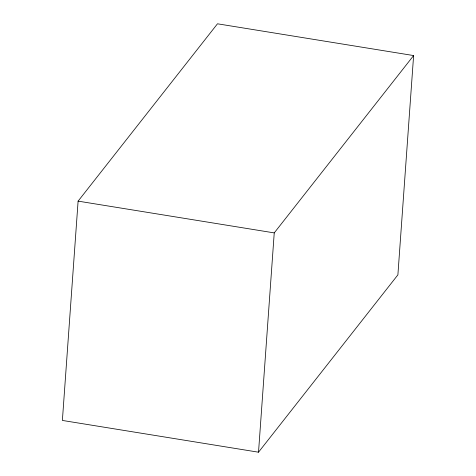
<?xml version="1.0" encoding="UTF-8"?>
<svg xmlns="http://www.w3.org/2000/svg" width="476" height="476" viewBox="0 0 476 476"><rect width="100%" height="100%" fill="white"/><g stroke="black" fill="none" stroke-linecap="round" stroke-linejoin="round"><path stroke-width="0.71" d="M78.106 201.134L62.386 420.439L258.522 452.2L397.894 274.866L413.614 55.561L217.478 23.8L78.106 201.134L274.241 232.895L413.614 55.561M258.522 452.2L274.241 232.895"/></g></svg>
